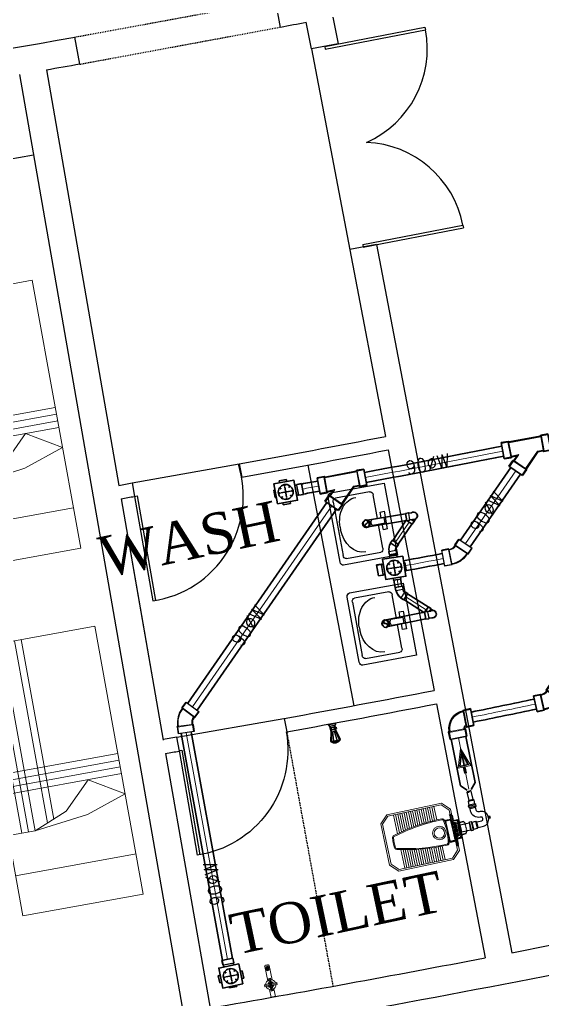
# Model space of a CAD drawing. Header units: metres. Extents: x 159409 to 239023, y 50504 to 95165.
# Drawn here: x 195706 to 196090, y 86874 to 87594 of the extents above; entities that cross this region are included whole.
import ezdxf

# ---------------------------------------------------------------- set-up
doc = ezdxf.new("R2010")
doc.units = ezdxf.units.M
doc.header["$MEASUREMENT"] = 0
for name, pattern in [('09.MASON DET$0$HIDDEN', [0.125, 0.0625, -0.0625]), ('CONTINU', [0]), ('DASHED', [0.1875, 0.125, -0.0625]), ('HIDDEN', [0.125, 0.0625, -0.0625])]:
    doc.linetypes.add(name, pattern=pattern)
for name, color, linetype in [('BRASS', 1, 'Continuous'), ('CON', 2, 'Continuous'), ('PIPE', 4, 'Continuous'), ('SANTEH', 7, 'Continuous'), ('TEXT', 3, 'Continuous')]:
    doc.layers.add(name, color=color, linetype=linetype)
for name, color, linetype, lineweight in [('cad-block.com', 7, 'Continuous', 5), ('FURN', 8, 'Continuous', 5), ('RJ- ANGLEValve', 1, 'Continuous', 25), ('RJ- D - TEXT', 7, 'Continuous', 20), ('RJ- DRA- FLOOR TRAP', 8, 'Continuous', 30), ('RJ- DRA-SOIL PIPE', 12, 'Continuous', 30), ('RJ- DRA-WASTE PIPE', 130, 'Continuous', 30)]:
    doc.layers.add(name, color=color, linetype=linetype, lineweight=lineweight)
doc.styles.add('DIM', font='times.ttf', dxfattribs={"height": 0.3})
doc.styles.add('RJ', font='romans.shx')

# ---------------------------------------------------------------- blocks, each defined once
blk = doc.blocks.new('d2')
at = {"color": 8, "ltscale": 8}
for p, q in [((-332.7724, -186.4582, 9945.7517), (-332.7528, -186.4543, 9945.7517)), ((-332.6281, -187.1942, 9945.7517), (-332.7724, -186.4582, 9945.7517)), ((-332.6085, -187.1903, 9945.7517), (-332.7528, -186.4543, 9945.7517)), ((-332.7528, -186.4543, 9945.7517), (-332.7528, -186.4543, 9945.7317)), ((-332.7528, -186.4543, 9945.7317), (-332.7528, -186.4543, 9945.7317)), ((-334.226, -186.7431, 9945.7517), (-334.2064, -186.7393, 9945.7517)), ((-334.0817, -187.4791, 9945.7517), (-334.226, -186.7431, 9945.7517)), ((-334.0621, -187.4753, 9945.7517), (-334.2064, -186.7393, 9945.7517)), ((-332.6281, -187.1942, 9945.7517), (-332.6085, -187.1903, 9945.7517)), ((-334.0631, -187.5774, 9945.7517), (-332.5887, -187.2883, 9945.7517)), ((-334.0817, -187.4791, 9945.7517), (-334.0621, -187.4753, 9945.7517))]:
    blk.add_line(p, q, dxfattribs=at)
for centre, start, end in [((-332.6281, -187.1942, 9945.7517), 101.09203, 178.04024), ((-334.0621, -187.4753, 9945.7517), 24.14382, 101.09203)]:
    blk.add_arc(centre, 0.75, start, end, dxfattribs=at)
blk = doc.blocks.new('A$C25933C84')
at = {"linetype": 'Continuous'}
for p, q in [((0, 0.9), (2, 0.9)), ((0, 0), (0, 0.9)), ((0.3, 0.9), (0.3, 0)), ((0.6, 0.7), (0.6, 0.9)), ((2, 0.9), (2, 0)), ((0.65, 0.3), (0.6, 0.7)), ((0.7, 0.45), (0.6, 0.7)), ((0.9, 0.25), (0.7, 0.45)), ((0.75, 0), (0.65, 0.3)), ((0.75, 0), (0.9, 0.25)), ((2, 0), (0, 0))]:
    blk.add_line(p, q, dxfattribs=at)
for p, q in [((0.9, 0), (0.9, 0.9)), ((0.95, 0), (0.95, 0.9)), ((1, 0), (1, 0.9)), ((1.05, 0), (1.05, 0.9)), ((0.6, 0.8), (2, 0.8)), ((0.6, 0.75), (2, 0.75)), ((0.6, 0.7), (2, 0.7)), ((0.64, 0.6), (2, 0.6)), ((0.66, 0.55), (2, 0.55))]:
    blk.add_line(p, q)
blk = doc.blocks.new('TRTH')
at = {"color": 42, "ltscale": 8}
for p, q in [((-589.8393, -68.7593), (-589.8393, -67.9795)), ((-589.8193, -68.7593), (-589.8193, -67.9793)), ((-589.8393, -68.7593), (-589.8193, -68.7593)), ((-589.8393, -68.8593), (-589.0393, -68.8593))]:
    blk.add_line(p, q, dxfattribs=at)
blk.add_arc((-589.8193, -68.7593), 0.78, 0, 91.46928, dxfattribs=at)
blk = doc.blocks.new('FEFRGR')
at = {"color": 1, "ltscale": 8}
for p, q in [((138643.83, 119827.95, 0.42), (138722.58, 119842.03, 0.42)), ((138645.55, 119818.1, 0.42), (138647.52, 119818.45, 0.42)), ((138645.55, 119818.1, 0.42), (138658.96, 119741.29, 0.42)), ((138647.52, 119818.45, 0.42), (138660.93, 119741.61, 0.42))]:
    blk.add_line(p, q, dxfattribs=at)
blk.add_arc((138647.52, 119818.45, 0.42), 78, 278.43548, 17.50679, dxfattribs=at)
blk = doc.blocks.new('Rac7')
at = {"color": 0}
for p, q in [((-39500.6, -24232.1), (-39500.6, -23829.6)), ((-39473.6, -23808.4), (-38988.3, -23808.4)), ((-38961.3, -23829.6), (-38961.3, -24232.1)), ((-39456.5, -23859.1), (-39456.5, -24114.9)), ((-39032.4, -23838), (-39429.6, -23838)), ((-39221.1, -23854.9), (-39240.8, -23854.9)), ((-39005.4, -24114.9), (-39005.4, -23859.1)), ((-39005.4, -23859.1), (-39005.4, -23859.1)), ((-39252.5, -24185.9), (-39252.5, -24093.6)), ((-39209.4, -24185.9), (-39209.4, -24093.6)), ((-39429.6, -24136.1), (-39252.5, -24136.1)), ((-39297, -24164), (-39252.5, -24164)), ((-39297, -24193.5), (-39297, -24164)), ((-39252.5, -24185.9), (-39209.4, -24185.9)), ((-39209.4, -24136.1), (-39032.4, -24136.1)), ((-39209.4, -24164), (-39164.9, -24164)), ((-39164.9, -24164), (-39164.9, -24193.5)), ((-38961.3, -24232.1), (-39500.6, -24232.1)), ((-39164.9, -24193.5), (-39297, -24193.5))]:
    blk.add_line(p, q, dxfattribs=at)
at = {"color": 0, "extrusion": (0, 0, -1)}
for centre, major_axis, start_param, end_param in [((-39473.6, -23829.6), (-27, 0), 0, 1.570796), ((-38988.3, -23829.6), (-27, 0), 1.570796, 3.141593), ((-39429.6, -23859.1), (-27, 0), 0, 1.570796), ((-39240.8, -24007.4), (-194.1, 0), 0, 1.570796), ((-39221.1, -24007.4), (-194.1, 0), 1.570796, 3.141593), ((-39032.4, -23859.1), (-27, 0), 1.570796, 3.141593), ((-39429.6, -24114.9), (-27, 0), -1.570796, 0), ((-39231, -24104), (-25.3, 0), 0.552816, 2.588777), ((-39032.4, -24114.9), (-27, 0), -3.141593, -1.570796)]:
    blk.add_ellipse(centre, major_axis=major_axis, ratio=0.785714, start_param=start_param, end_param=end_param, dxfattribs=at)
blk.add_ellipse((-39231, -24048), major_axis=(-27.9, 0), ratio=0.785714, dxfattribs=at)
blk = doc.blocks.new('A$C3F2B028C')
at = {"color": 34, "linetype": 'Continuous'}
for points in [[(0, -8), (0, 8)], [(8.1, 5.6), (3.9, 5.6), (3.9, -6.1), (16.2, -6.1), (16.2, 5.6), (11, 5.6)], [(8.1, 3.7), (3.9, 3.7)], [(8.1, 2.5), (8.1, 6.8), (11, 6.8), (11, 2.5)], [(34.5, 7.7), (16.2, 3.7), (11, 3.7)], [(34.5, 3.5), (16.2, 1.7)], [(34.5, -7.7), (16.2, -3.7), (3.9, -3.7)], [(34.5, -3.5), (16.2, -1.7)]]:
    blk.add_lwpolyline(points, dxfattribs=at)
for points in [[(3.9, 5.6, 0.303122), (0, 8)], [(34.5, -10.3, 0.446482), (34.5, 10.3)], [(34.5, -8, 0.372706), (34.5, 8)], [(34.5, -3.4, 0.176556), (34.5, 3.4)], [(0, -8, 0.170448), (3.9, -6.1)]]:
    blk.add_lwpolyline(points, format="xyb", dxfattribs=at)
blk.add_lwpolyline([(34.5, -10.3), (34.5, 10.3), (16.2, 5.7), (16.2, -6.1)], close=True, dxfattribs=at)
for radius in [3.07, 2.68]:
    blk.add_circle((9.5, -0.3), radius, dxfattribs=at)
blk = doc.blocks.new('11')
at = {"layer": 'cad-block.com', "color": 193, "linetype": 'CONTINU'}
for points in [[(2881.4, 12621.8, 0.299875), (2858.2, 12598.7)], [(2916.6, 12598.7, 0.299858), (2893.4, 12621.8)], [(2858.2, 12586.7, 0.299878), (2881.4, 12563.5)], [(2881.4, 12608.6, 0.21619), (2871.4, 12598.7)], [(2871.4, 12586.7, 0.216195), (2881.4, 12576.7)], [(2881.4, 12603.4, 0.138814), (2876.7, 12598.7)], [(2876.7, 12586.7, 0.138819), (2881.4, 12581.9)], [(2881.4, 12603, 0.131669), (2877, 12598.7)], [(2877, 12586.7, 0.131679), (2881.4, 12582.3)], [(2879.4, 12598.7, 0.414466), (2881.4, 12600.7)], [(2881.4, 12584.7, 0.414465), (2879.4, 12586.7)], [(2903.4, 12598.7, 0.216158), (2893.4, 12608.6)], [(2898.1, 12598.7, 0.13877), (2893.4, 12603.4)], [(2897.8, 12598.7, 0.131627), (2893.4, 12603)], [(2893.4, 12600.7, 0.41557), (2895.4, 12598.7)], [(2895.4, 12586.7, 0.414476), (2893.4, 12584.7)], [(2893.4, 12582.3, 0.131637), (2897.8, 12586.7)], [(2893.4, 12581.9, 0.138776), (2898.1, 12586.7)], [(2893.4, 12576.7, 0.216162), (2903.4, 12586.7)], [(2893.4, 12563.5, 0.299861), (2916.6, 12586.7)]]:
    blk.add_lwpolyline(points, format="xyb", dxfattribs=at)
for points in [[(2881.4, 12600.7), (2881.4, 12629.7)], [(2881.4, 12629.7), (2893.4, 12629.7)], [(2887.4, 12555.7), (2887.4, 12629.7)], [(2893.4, 12600.7), (2893.4, 12629.7)], [(2850.4, 12586.7), (2850.4, 12598.7)], [(2850.4, 12598.7), (2879.4, 12598.7)], [(2850.4, 12592.7), (2924.4, 12592.7)], [(2850.4, 12586.7), (2879.4, 12586.7)], [(2879.4, 12598.7), (2887.4, 12592.7)], [(2887.4, 12592.7), (2879.4, 12586.7)], [(2881.4, 12584.7), (2893.4, 12600.7)], [(2881.4, 12600.7), (2887.4, 12592.7)], [(2881.4, 12555.7), (2881.4, 12584.7)], [(2887.4, 12592.7), (2895.4, 12598.7)], [(2895.4, 12586.7), (2887.4, 12592.7)], [(2887.4, 12592.7), (2893.4, 12584.7)], [(2893.4, 12555.7), (2893.4, 12584.7)], [(2895.4, 12598.7), (2924.4, 12598.7)], [(2895.4, 12586.7), (2924.4, 12586.7)], [(2924.4, 12586.7), (2924.4, 12598.7)], [(2881.4, 12555.7), (2893.4, 12555.7)]]:
    blk.add_lwpolyline(points, dxfattribs=at)
blk = doc.blocks.new('A$C09B008CF')
at = {"ltscale": 10}
h = blk.add_hatch(dxfattribs=at)
h.set_pattern_fill('ANSI31', color=193)
h.set_pattern_definition([(45, (-199988.31619, -111860.95241), (-0.08838834765, 0.08838834765), [])])
edge = h.paths.add_edge_path()
edge.add_arc((9.3, 5.3), 1.57, 0, 360)
at = {"color": 193, "ltscale": 10}
for p, q in [((12.5, 47.9), (6, 47.9)), ((6, 1.5), (7.5, 0)), ((7.5, 0), (11, 0)), ((12.5, 1.5), (11, 0))]:
    blk.add_line(p, q, dxfattribs=at)
for radius in [2.74, 1.57]:
    blk.add_circle((9.3, 5.3), radius, dxfattribs=at)
at = {"layer": 'cad-block.com', "color": 193, "linetype": 'CONTINU'}
for points in [[(6, 36.1), (6, 47.9)], [(12.5, 36.1), (12.5, 47.9)], [(6, 1.5), (6, 22.8)], [(12.5, 1.5), (12.5, 22.8)]]:
    blk.add_lwpolyline(points, dxfattribs=at)
at = {"layer": 'cad-block.com', "color": 193, "linetype": 'CONTINU', "xscale": 0.25, "yscale": 0.25, "zscale": 0.25}
blk.add_blockref('11', (-712.6, -3118.7), dxfattribs=at)
blk = doc.blocks.new('Waste-7')
for p, q in [((-4.28, 5.26), (-5.93, 3.6)), ((-5.93, 3.6), (-2.77, 0.44)), ((-4.28, 5.26), (-3.9, 5.26)), ((-3.9, 5.26), (-2.61, 6.55)), ((-2.77, 2.34), (-2.5, 2.61)), ((-2.77, 2.34), (-2.77, 0)), ((-2.77, 0), (2.77, 0)), ((-2.5, 2.61), (-2.5, 4.44)), ((2.5, 2.61), (2.5, 4.44)), ((2.77, 2.34), (2.5, 2.61)), ((2.77, 2.34), (2.77, 0))]:
    blk.add_line(p, q)
at = {"color": 8, "lineweight": 0}
for p, q in [((-4.17, 4.99), (-5.75, 3.42)), ((-4.17, 4.99), (-2.5, 3.33)), ((-4.17, 4.99), (-3.79, 4.99)), ((-3.79, 4.99), (-2.74, 6.05)), ((-3.79, 4.99), (-2.5, 3.71)), ((-2.5, 2.23), (-2.23, 2.5)), ((-2.5, 2.23), (2.5, 2.23)), ((-2.5, 2.23), (-2.5, 0)), ((-2.23, 2.5), (-2.23, 4.5)), ((-2.23, 2.5), (2.23, 2.5)), ((2.23, 2.5), (2.23, 4.5)), ((2.5, 2.23), (2.23, 2.5)), ((2.5, 2.23), (2.5, 0))]:
    blk.add_line(p, q, dxfattribs=at)
blk.add_arc((0, 5.63), 2.77, 334.58538, 205.41462)
blk.add_arc((0, 5.63), 2.5, 333.2345, 206.7655, dxfattribs=at)
blk = doc.blocks.new('Waste 45 angle')
for p, q in [((-2.73, 0), (2.73, 0)), ((2.73, -2.37), (2.73, 0)), ((-2.73, -2.37), (-2.73, 0)), ((-2.73, -2.37), (-2.5, -2.59)), ((2.73, -2.37), (2.5, -2.59)), ((-3.66, -4.62), (-5.34, -6.3)), ((-1.48, -10.15), (-5.34, -6.3)), ((-3.66, -4.62), (-3.34, -4.62)), ((0.2, -8.48), (-1.48, -10.15)), ((0.2, -8.48), (0.2, -8.16))]:
    blk.add_line(p, q)
at = {"color": 8, "lineweight": 0}
for p, q in [((2.5, -2.27), (2.5, 0)), ((-2.5, -2.27), (-2.5, 0)), ((-2.5, -2.27), (2.5, -2.27)), ((-2.5, -2.27), (-2.27, -2.5)), ((-2.27, -2.5), (2.27, -2.5)), ((2.5, -2.27), (2.27, -2.5)), ((-3.57, -4.85), (-5.17, -6.46)), ((-0.03, -8.39), (-3.57, -4.85)), ((-3.57, -4.85), (-3.25, -4.85)), ((-0.03, -8.06), (-3.25, -4.85)), ((-0.03, -8.39), (-1.64, -9.99)), ((-0.03, -8.39), (-0.03, -8.06))]:
    blk.add_line(p, q, dxfattribs=at)
for radius, start, end in [(2.98, 315.8472, 359.158), (7.98, 315.3136, 359.6873)]:
    blk.add_arc((-5.48, -2.55), radius, start, end)
for radius, start, end in [(3.2, 314.0982, 0.9018), (7.75, 314.6269, 0.3739)]:
    blk.add_arc((-5.48, -2.55), radius, start, end, dxfattribs=at)
blk = doc.blocks.new('Floor trap-3')
at = {"layer": 'RJ- DRA- FLOOR TRAP', "color": 8, "lineweight": 0}
for p, q in [((-3.75, 9.09), (-3.75, 12.5)), ((-3.75, 9.09), (3.75, 9.09)), ((-3.75, 9.09), (-3.41, 8.75)), ((-3.41, 8.75), (3.41, 8.75)), ((-3.41, 8.75), (-3.41, 7.5)), ((3.75, 9.09), (3.41, 8.75)), ((3.41, 8.75), (3.41, 7.5)), ((3.75, 9.09), (3.75, 12.5)), ((-7.5, 1.83), (-9, 1.83)), ((7.5, 1.83), (9, 1.83)), ((-7.5, -3.17), (-9, -3.17)), ((7.5, -3.17), (9, -3.17)), ((-2.5, -7.5), (-2.5, -8.32)), ((2.5, -7.5), (2.5, -8.32))]:
    blk.add_line(p, q, dxfattribs=at)
at = {"layer": 'RJ- DRA- FLOOR TRAP', "color": 11, "lineweight": 30}
for p, q in [((-3.64, 0), (3.64, 0)), ((0, 3.64), (0, -3.64))]:
    blk.add_line(p, q, dxfattribs=at)
at = {"layer": 'RJ- DRA- FLOOR TRAP', "color": 126, "lineweight": 30}
blk.add_lwpolyline([(7.5, -7.5), (7.5, 7.5), (-7.5, 7.5), (-7.5, -7.5)], close=True, dxfattribs=at)
blk.add_circle((0, 0), 5.5, dxfattribs=at)
at = {"layer": 'RJ- DRA- FLOOR TRAP', "lineweight": 30, "extrusion": (0, 0, -1)}
for centre, major_axis, start_param, end_param in [((-4.55, 0), (-0.165, 0.165), 3.141593, 9.424778), ((-3.22, 3.22), (0.165, 0.165), 4.712389, 10.995574), ((0, 4.55), (-0.165, 0.165), 3.141593, 9.424778), ((3.22, 3.22), (-0.165, 0.165), 3.141593, 9.424778), ((4.55, 0), (0.165, 0.165), 4.712389, 10.995574)]:
    blk.add_ellipse(centre, major_axis=major_axis, ratio=1, start_param=start_param, end_param=end_param, dxfattribs=at)
at = {"layer": 'RJ- DRA- FLOOR TRAP', "lineweight": 30}
for centre, major_axis, start_param, end_param in [((-3.22, -3.22), (0.165, -0.165), 4.712389, 10.995574), ((0, -4.55), (-0.165, -0.165), 3.141593, 9.424778), ((3.22, -3.22), (-0.165, -0.165), 3.141593, 9.424778)]:
    blk.add_ellipse(centre, major_axis=major_axis, ratio=1, start_param=start_param, end_param=end_param, dxfattribs=at)
at = {"layer": 'RJ- DRA-WASTE PIPE', "lineweight": 30}
for p, q in [((-4.09, 9.09), (-4.09, 12.5)), ((-4.09, 12.5), (4.09, 12.5)), ((-4.09, 9.09), (-3.75, 8.75)), ((-3.75, 8.75), (-3.75, 7.5)), ((4.09, 9.09), (3.75, 8.75)), ((3.75, 8.75), (3.75, 7.5)), ((4.09, 9.09), (4.09, 12.5)), ((-7.5, 2.05), (-9, 2.05)), ((-9, -3.4), (-9, 2.05)), ((7.5, 2.05), (9, 2.05)), ((9, -3.4), (9, 2.05)), ((-7.5, -3.4), (-9, -3.4)), ((7.5, -3.4), (9, -3.4)), ((-2.73, -7.5), (-2.73, -8.32)), ((-2.73, -8.32), (2.73, -8.32)), ((2.73, -7.5), (2.73, -8.32))]:
    blk.add_line(p, q, dxfattribs=at)
blk = doc.blocks.new('A$C30EA4FFE')
at = {"color": 8, "lineweight": 0}
for p, q in [((29.52, 29.12), (29.05, 28.43)), ((29.52, 29.12), (34.36, 30.02)), ((29.52, 29.12), (31.54, 18.28)), ((4.95, 24.54), (0.11, 23.64)), ((4.95, 24.54), (6.96, 13.71)), ((4.95, 24.54), (5.63, 24.07)), ((5.63, 24.07), (29.05, 28.43)), ((5.63, 24.07), (7.43, 14.4)), ((29.05, 28.43), (30.85, 18.75)), ((7.43, 14.4), (12.98, 15.43)), ((12.98, 15.43), (9.79, 10.78)), ((17.9, 5.21), (26.66, 17.97)), ((26.66, 17.97), (30.85, 18.75)), ((31.54, 18.28), (30.85, 18.75)), ((31.54, 18.28), (36.37, 19.18)), ((6.96, 13.71), (2.12, 12.81)), ((8.97, 10.63), (6.18, 6.57)), ((6.96, 13.71), (7.43, 14.4)), ((8.97, 10.63), (9.79, 10.78)), ((18.05, 4.39), (8.97, 10.63)), ((17.9, 5.21), (9.79, 10.78)), ((18.05, 4.39), (15.27, 0.33)), ((18.05, 4.39), (17.9, 5.21))]:
    blk.add_line(p, q, dxfattribs=at)
at = {"layer": 'RJ- DRA-SOIL PIPE', "color": 6}
for p, q in [((5.77, 24.7), (28.7, 28.96)), ((29.17, 29.65), (28.7, 28.96)), ((29.17, 29.65), (34.25, 30.6)), ((34.25, 30.6), (36.48, 18.6)), ((5.08, 25.17), (0, 24.22)), ((0, 24.22), (2.23, 12.23)), ((5.08, 25.17), (5.77, 24.7)), ((7.78, 13.86), (11.68, 14.59)), ((11.68, 14.59), (9.44, 11.32)), ((18.53, 5.08), (27.01, 17.44)), ((27.01, 17.44), (30.71, 18.13)), ((31.4, 17.66), (30.71, 18.13)), ((31.4, 17.66), (36.48, 18.6)), ((7.31, 13.17), (2.23, 12.23)), ((8.62, 11.16), (5.69, 6.9)), ((7.31, 13.17), (7.78, 13.86)), ((8.62, 11.16), (9.44, 11.32)), ((15.76, 0), (5.69, 6.9)), ((18.68, 4.26), (15.76, 0)), ((18.68, 4.26), (18.53, 5.08))]:
    blk.add_line(p, q, dxfattribs=at)
blk = doc.blocks.new('A$C00EA195A')
at = {"color": 6}
for p, q in [((9.6, 15.73), (12.51, 20.05)), ((9.6, 15.73), (9.73, 15.04)), ((12.51, 20.05), (22.45, 13.33)), ((5.11, 12.77), (0, 11.78)), ((2.28, 0), (0, 11.78)), ((5.11, 12.77), (5.7, 12.37)), ((19.54, 9.01), (18.84, 8.88)), ((19.54, 9.01), (22.45, 13.33)), ((7.39, 0.99), (2.28, 0)), ((7.39, 0.99), (7.79, 1.57))]:
    blk.add_line(p, q, dxfattribs=at)
at = {"color": 8, "lineweight": 0}
for p, q in [((10.13, 15.62), (12.93, 19.77)), ((10.13, 15.62), (19.24, 9.46)), ((10.13, 15.62), (10.26, 14.93)), ((10.26, 14.93), (18.54, 9.33)), ((5, 12.24), (0.09, 11.29)), ((7.09, 1.44), (5, 12.24)), ((5, 12.24), (5.59, 11.84)), ((7.49, 2.03), (5.59, 11.84)), ((19.24, 9.46), (18.55, 9.33)), ((19.24, 9.46), (22.04, 13.61)), ((7.09, 1.44), (2.18, 0.49)), ((7.09, 1.44), (7.49, 2.03))]:
    blk.add_line(p, q, dxfattribs=at)
for radius, start, end in [(7.05, 280.04548, 326.84916), (17.05, 280.57427, 326.32121)]:
    blk.add_arc((4.36, 18.78), radius, start, end, dxfattribs=at)
at = {"color": 6}
for radius, start, end in [(6.55, 281.79452, 325.10531), (17.55, 281.26088, 325.63459)]:
    blk.add_arc((4.36, 18.78), radius, start, end, dxfattribs=at)
blk = doc.blocks.new('A$C48064110')
at = {"lineweight": 5}
for p, q in [((0, 0.467), (0.057, 0.524)), ((0.012, 0.462), (0.062, 0.512)), ((0.057, 0.524), (0.367, 0.524)), ((0.062, 0.512), (0.362, 0.512)), ((0.362, 0.512), (0.412, 0.462)), ((0.367, 0.524), (0.424, 0.467)), ((0, 0.057), (0, 0.467)), ((0.012, 0.062), (0.012, 0.462)), ((0.412, 0.462), (0.412, 0.062)), ((0.424, 0.467), (0.424, 0.057)), ((0.114, 0.4081), (0.012, 0.4081)), ((0.1143, 0.3921), (0.012, 0.3921)), ((0.1148, 0.3761), (0.012, 0.3761)), ((0.1155, 0.3601), (0.012, 0.3601)), ((0.3085, 0.3601), (0.412, 0.3601)), ((0.3092, 0.3761), (0.412, 0.3761)), ((0.3097, 0.3921), (0.412, 0.3921)), ((0.31, 0.4081), (0.412, 0.4081)), ((0.1163, 0.3441), (0.012, 0.3441)), ((0.1174, 0.3281), (0.012, 0.3281)), ((0.1186, 0.3121), (0.012, 0.3121)), ((0.1201, 0.2961), (0.012, 0.2961)), ((0.3039, 0.2961), (0.412, 0.2961)), ((0.3054, 0.3121), (0.412, 0.3121)), ((0.3066, 0.3281), (0.412, 0.3281)), ((0.3077, 0.3441), (0.412, 0.3441)), ((0.1217, 0.2801), (0.012, 0.2801)), ((0.1236, 0.2641), (0.012, 0.2641)), ((0.1256, 0.2481), (0.012, 0.2481)), ((0.1278, 0.2321), (0.012, 0.2321)), ((0.1302, 0.2161), (0.012, 0.2161)), ((0.2938, 0.2161), (0.412, 0.2161)), ((0.2962, 0.2321), (0.412, 0.2321)), ((0.2984, 0.2481), (0.412, 0.2481)), ((0.3004, 0.2641), (0.412, 0.2641)), ((0.3023, 0.2801), (0.412, 0.2801)), ((0.1329, 0.2001), (0.012, 0.2001)), ((0.1357, 0.1841), (0.012, 0.1841)), ((0.1387, 0.1681), (0.012, 0.1681)), ((0.1419, 0.1521), (0.012, 0.1521)), ((0.2821, 0.1521), (0.412, 0.1521)), ((0.2853, 0.1681), (0.412, 0.1681)), ((0.2883, 0.1841), (0.412, 0.1841)), ((0.2911, 0.2001), (0.412, 0.2001)), ((0.1454, 0.1361), (0.012, 0.1361)), ((0.149, 0.1201), (0.012, 0.1201)), ((0.1529, 0.1041), (0.012, 0.1041)), ((0.2711, 0.1041), (0.412, 0.1041)), ((0.275, 0.1201), (0.412, 0.1201)), ((0.2786, 0.1361), (0.412, 0.1361)), ((0.057, 0), (0, 0.057)), ((0.062, 0.012), (0.012, 0.062)), ((0.367, 0), (0.057, 0)), ((0.362, 0.012), (0.062, 0.012)), ((0.412, 0.062), (0.362, 0.012)), ((0.424, 0.057), (0.367, 0))]:
    blk.add_line(p, q, dxfattribs=at)
for radius in [0.05, 0.038]:
    blk.add_circle((0.212, 0.407), radius, dxfattribs=at)
for centre, radius, start, end in [((1.4487, 0.4241), 1.3348, 179.09576, 195.15427), ((0.129, 0.447), 0.015, 90, 187.12502), ((1.4487, 0.4241), 1.3278, 179.07126, 195.17877), ((0.129, 0.447), 0.008, 85.29384, 190.10273), ((0.212, 0.0904), 0.3808, 77.40909, 102.59091), ((0.212, 0.0904), 0.3738, 77.27249, 102.72751), ((-1.0247, 0.4241), 1.3278, 344.82123, 0.92874), ((-1.0247, 0.4241), 1.3348, 344.84573, 0.90424), ((0.295, 0.447), 0.008, 349.89727, 94.70616), ((0.295, 0.447), 0.015, 352.87498, 90), ((0.1752, 0.077), 0.015, 187.12502, 270), ((0.1752, 0.077), 0.008, 184.14731, 273.21794), ((0.2488, 0.077), 0.008, 266.78206, 355.85269), ((0.2488, 0.077), 0.015, 270, 352.87498), ((0.212, 0.3047), 0.2454, 261.38596, 278.61404), ((0.212, 0.3047), 0.2384, 261.24025, 278.75975)]:
    blk.add_arc(centre, radius, start, end, dxfattribs=at)
blk = doc.blocks.new('A$C7C665330')
at = {"color": 1, "ltscale": 10}
blk.add_line((25.06, 28.38), (26.18, 15.19), dxfattribs=at)
at = {"layer": 'BRASS'}
blk.add_lwpolyline([(1.02, 16.2), (0.13, 16.12), (0, 17.61), (0.89, 17.68)], dxfattribs=at)
for points in [[(0.34, 17.16), (0.32, 17.35), (0.65, 17.38), (0.67, 17.19)], [(0.38, 16.61), (0.4, 16.42), (0.73, 16.45), (0.72, 16.64)]]:
    blk.add_lwpolyline(points, close=True, dxfattribs=at)
at = {"layer": 'CON'}
for p, q in [((15.13, 24.39), (14.53, 23.24)), ((15.72, 17.46), (14.93, 18.5))]:
    blk.add_line(p, q, dxfattribs=at)
at = {"layer": 'CON', "linetype": 'HIDDEN'}
blk.add_line((14.53, 23.24), (14.93, 18.5), dxfattribs=at)
at = {"layer": 'CON', "color": 1}
for points in [[(25.06, 28.38), (21.76, 28.1), (21.57, 30.32), (21.85, 30.97), (20.95, 30.9), (20.52, 29.9), (20.77, 26.89), (18.1, 26.67), (17.43, 24.82), (15.11, 24.63)], [(25.08, 28.15), (21.54, 27.85), (21.33, 30.36), (21.48, 30.7), (21.11, 30.67), (20.76, 29.86), (21.03, 26.68), (18.27, 26.44), (17.6, 24.6), (15.13, 24.39)], [(26.16, 15.43), (22.61, 15.13), (22.82, 12.62), (23.03, 12.3), (22.67, 12.27), (22.18, 13.02), (21.91, 16.2), (19.16, 15.96), (18.18, 17.67), (15.72, 17.46)], [(26.18, 15.19), (22.87, 14.91), (23.06, 12.7), (23.45, 12.1), (22.55, 12.02), (21.95, 12.94), (21.7, 15.94), (19.02, 15.72), (18.05, 17.42), (15.74, 17.22)]]:
    blk.add_lwpolyline(points, dxfattribs=at)
at = {"layer": 'PIPE'}
for p, q in [((17.52, 23.25), (12.3, 22.81)), ((17.88, 18.99), (12.66, 18.55))]:
    blk.add_line(p, q, dxfattribs=at)
at = {"layer": 'PIPE', "color": 1}
for p, q in [((17.52, 23.25), (17.88, 18.99)), ((19.6, 25.23), (20.26, 17.38))]:
    blk.add_line(p, q, dxfattribs=at)
at = {"layer": 'PIPE', "color": 15}
for p, q in [((19.61, 25.07), (21.93, 25.69)), ((19.65, 24.68), (21.95, 25.37)), ((19.67, 24.42), (22.01, 24.66)), ((19.72, 23.84), (22.05, 24.22)), ((22.11, 23.55), (19.75, 23.44)), ((19.8, 22.83), (22.13, 23.22)), ((19.83, 22.55), (22.18, 22.69)), ((19.88, 21.9), (22.2, 22.39)), ((22.27, 21.66), (19.91, 21.6)), ((22.29, 21.35), (19.96, 21.01)), ((19.98, 20.72), (22.35, 20.62)), ((20.04, 20.07), (22.38, 20.32)), ((20.06, 19.78), (22.42, 19.79)), ((22.45, 19.46), (20.11, 19.18)), ((20.15, 18.78), (22.51, 18.79)), ((20.19, 18.2), (22.55, 18.35)), ((20.22, 17.93), (22.61, 17.64)), ((20.25, 17.54), (22.63, 17.32))]:
    blk.add_line(p, q, dxfattribs=at)
at = {"layer": 'PIPE', "color": 3}
for p, q in [((7.73, 21.95), (8.01, 18.63)), ((8.16, 22.46), (8.52, 18.2)), ((7.93, 5.84), (11.24, 6.12)), ((8.44, 5.4), (10.81, 5.6))]:
    blk.add_line(p, q, dxfattribs=at)
at = {"layer": 'PIPE', "color": 4}
for points in [[(12.3, 22.81), (11.78, 23.28), (10.81, 23.2), (10.38, 22.65), (8.16, 22.46), (7.73, 21.95)], [(12.66, 18.55), (12.23, 17.99), (11.25, 17.91), (10.74, 18.38), (8.52, 18.2), (8.01, 18.63)]]:
    blk.add_lwpolyline(points, dxfattribs=at)
at = {"layer": 'PIPE', "color": 3}
for points in [[(11.25, 17.91), (10.81, 23.2)], [(11.78, 23.28), (12.23, 17.99)], [(10.38, 22.65), (10.74, 18.38)], [(12.66, 18.55), (12.3, 22.81)], [(7.11, 9.46), (11.45, 9.82)], [(11.53, 8.85), (7.19, 8.48)], [(10.89, 10.25), (7.58, 9.97)], [(7.74, 8.05), (11.06, 8.33)]]:
    blk.add_lwpolyline(points, dxfattribs=at)
at = {"layer": 'PIPE', "color": 1}
blk.add_lwpolyline([(17.88, 18.99), (18.34, 19.52), (18.18, 21.4), (18.06, 22.8), (17.52, 23.25)], dxfattribs=at)
at = {"layer": 'PIPE', "color": 10}
blk.add_lwpolyline([(25.08, 28.15), (25.12, 27.75), (21.58, 27.45), (21.66, 26.45), (18.57, 26.18), (18.14, 24.88), (18.45, 21.18), (18.76, 17.49), (19.4, 16.27), (22.5, 16.53), (22.58, 15.53), (26.12, 15.83), (26.16, 15.43)], dxfattribs=at)
at = {"layer": 'PIPE', "color": 1}
blk.add_lwpolyline([(22.56, 21.53), (23.05, 15.81), (22.76, 15.79), (22.69, 16.64), (19.74, 17.54, -0.263242), (19.48, 17.93), (19.2, 21.25), (18.92, 24.56, -0.263242), (19.11, 24.99), (21.87, 26.37), (21.8, 27.23), (22.08, 27.25)], format="xyb", close=True, dxfattribs=at)
at = {"layer": 'PIPE'}
for points in [[(7.73, 21.95), (4.56, 21.68, 0.414214), (0.87, 17.31), (0.93, 16.55, 0.414214), (5.3, 12.87), (5.9, 12.92, -0.414214), (7.44, 11.62), (7.58, 9.97)], [(8.01, 18.63), (5.07, 18.38, 0.414214), (4.21, 17.36), (4.23, 17.07, 0.414214), (5.26, 16.2), (5.62, 16.23, -0.414214), (10.76, 11.9), (10.89, 10.25)]]:
    blk.add_lwpolyline(points, format="xyb", dxfattribs=at)
for points in [[(7.58, 9.97), (7.11, 9.46), (7.19, 8.48), (7.74, 8.05), (7.93, 5.84), (8.44, 5.4), (8.87, 0.36)], [(10.89, 10.25), (11.45, 9.82), (11.53, 8.85), (11.06, 8.33), (11.24, 6.12), (10.81, 5.6), (11.24, 0.56)]]:
    blk.add_lwpolyline(points, dxfattribs=at)
at = {"layer": 'PIPE', "color": 3}
blk.add_lwpolyline([(8.87, 0.36, 0.68612), (10.05, 0.46, -0.68612), (11.24, 0.56, -0.68612), (10.05, 0.46)], format="xyb", dxfattribs=at)
blk = doc.blocks.new('FLOW')
at = {"ltscale": 75}
blk.add_hatch(color=256, dxfattribs=at).paths.add_polyline_path([(0, 6.15), (0, -0.3), (2.04, -0.3)])
at = {"lineweight": 20, "ltscale": 75}
blk.add_hatch(color=256, dxfattribs=at).paths.add_polyline_path([(-0.61, -1), (0.42, -3.98), (-0.61, -3.98)])
blk.add_lwpolyline([(0, 7.92), (3.11, -1), (0.42, -1), (0.42, -3.98), (-0.42, -3.98), (-0.42, -1), (-3.11, -1), (0, 7.92)], close=True, dxfattribs=at)
at = {"ltscale": 75}
for points in [[(0, 6.15), (-2.04, -0.3), (0, -0.3)], [(0, 6.15), (2.04, -0.3), (0, -0.3)], [(0, 6.15), (0, -0.3)]]:
    blk.add_lwpolyline(points, dxfattribs=at)
at = {"lineweight": 20, "ltscale": 75}
blk.add_lwpolyline([(-0.61, -1), (0.42, -3.98), (-0.61, -3.98), (-0.61, -1)], dxfattribs=at)
blk = doc.blocks.new('A$C3ABA770A')
at = {"color": 8, "lineweight": 0}
for p, q in [((0.88, 13.46), (0.62, 18.58)), ((12.36, 14.05), (12.09, 19.17)), ((12.36, 14.05), (0.88, 13.46)), ((0.88, 13.46), (1.53, 12.88)), ((11.77, 13.4), (1.53, 12.88)), ((12.36, 14.05), (11.77, 13.4)), ((14.51, 12.11), (13.93, 11.46)), ((14.46, 1.21), (13.93, 11.46)), ((14.51, 12.11), (19.64, 12.37)), ((15.1, 0.63), (14.51, 12.11)), ((15.1, 0.63), (14.46, 1.21)), ((15.1, 0.63), (20.23, 0.89))]:
    blk.add_line(p, q, dxfattribs=at)
at = {"color": 8, "lineweight": 0, "extrusion": (0, 0, -1)}
for major_axis in [(8.71, 8.71), (1.45, 1.45)]:
    blk.add_ellipse((13.82, 13.51), major_axis=major_axis, ratio=1, start_param=2.304708, end_param=3.875504, dxfattribs=at)
at = {"layer": 'RJ- DRA-SOIL PIPE'}
for p, q in [((12.71, 19.21), (0, 18.55)), ((0.28, 13.17), (0, 18.55)), ((12.98, 13.83), (12.71, 19.21)), ((0.28, 13.17), (0.93, 12.59)), ((12.98, 13.83), (12.42, 13.2)), ((14.23, 12.71), (13.66, 12.08)), ((14.23, 12.71), (19.6, 12.98)), ((20.26, 0.28), (19.6, 12.98)), ((14.88, 0), (14.23, 0.59)), ((14.88, 0), (20.26, 0.28))]:
    blk.add_line(p, q, dxfattribs=at)
at = {"layer": 'RJ- DRA-SOIL PIPE', "extrusion": (0, 0, -1)}
for major_axis, start_param, end_param in [((9.14, 9.14), 2.324632, 3.85558), ((-1.02, 1.02), 4.040232, 5.281574)]:
    blk.add_ellipse((13.82, 13.51), major_axis=major_axis, ratio=1, start_param=start_param, end_param=end_param, dxfattribs=at)

msp = doc.modelspace()

# ---------------------------------------------------------------- linework, layer by layer
at = {"color": 0, "linetype": '09.MASON DET$0$HIDDEN', "ltscale": 10}
for p, q in [((195746.484, 87581.378, 0.421), (195894.029, 87608.402, 0.421)), ((195750.129, 87561.475, 0.421), (195897.632, 87588.729, 0.421))]:
    msp.add_line(p, q, dxfattribs=at)
at = {"color": 0, "ltscale": 10}
for p, q in [((195897.675, 87588.5, 0.421), (195894.029, 87608.402, 0.421)), ((195936.264, 87596.119, 0.842), (195940.036, 87576.401, 0.843)), ((195920.404, 87572.705, 0.838), (195916.623, 87592.346, 0.421)), ((195750.129, 87561.475, 0.421), (195746.484, 87581.378, 0.421)), ((195940.036, 87576.401, 0.843), (195920.404, 87572.705, 0.838)), ((195725.46, 87557.378, 0.842), (195778.778, 87251.998, 0.853)), ((195725.46, 87557.378, 0.842), (195778.778, 87251.998, 0.853)), ((195705.755, 87553.955, 0.842), (195826.151, 86864.385, 0.866)), ((195968.238, 87428.949, 0.848), (195948.643, 87425.198, 0.838)), ((195968.238, 87428.949, 0.848), (196067.766, 86908.581, 0.866)), ((195948.654, 87425.138, 0.838), (195974.895, 87287.872, 0.845)), ((195976.773, 87278.05, 0.846), (196010.572, 87101.251, 0.856)), ((195867.355, 87267.795, 0.421), (195869.146, 87257.957, 0.421)), ((195788.605, 87253.718, 0.421), (195790.325, 87243.867, 0.415)), ((195780.498, 87242.147, 0.853), (195811.457, 87064.829, 0.859)), ((195785.658, 87212.594, 0.854), (195811.457, 87064.829, 0.859)), ((196012.449, 87091.429, 0.856), (196048.126, 86904.809, 0.866)), ((195900.419, 87080.692, 0.854), (195902.21, 87070.854, 0.854)), ((195821.333, 87066.88, 0.854), (195811.402, 87065.146, 0.421)), ((195821.253, 87066.866, 0.421), (195823.028, 87056.698, 0.421)), ((195813.177, 87054.978, 0.86), (195845.856, 86867.81, 0.866)), ((195814.897, 87045.127, 0.86), (195816.617, 87035.276, 0.86))]:
    msp.add_line(p, q, dxfattribs=at)
at = {"color": 0}
msp.add_line((195917.814, 87266.921, 0.846), (195951.639, 87089.985, 0.856), dxfattribs=at)
at = {"color": 7, "linetype": 'DASHED', "ltscale": 10}
msp.add_line((195902.21, 87070.854, 0.421), (195936.236, 86883.925, 0.421), dxfattribs=at)
at = {"color": 0, "ltscale": 10}
for radius, start, end in [(12048.5, 280.7359961, 280.8279291), (12028.5, 277.9972339, 280.0220842), (12048.5, 279.9037719, 280.0226772), (12108.5, 278.1053682, 279.8086633), (12358.5, 280.3209054, 280.8280963), (12368.5, 280.3209054, 280.8280919), (12358.5, 279.9037719, 279.9500211), (12368.5, 279.9037719, 279.9499845), (12548.5, 280.3163742, 280.8280135), (12558.5, 280.3163765, 280.8280092), (12558.5, 279.9037719, 279.9497661), (12748.5, 280.9178154, 282.3417726), (12770, 279.3981874, 282.3454102), (12748.5, 279.9037719, 280.8279291)]:
    msp.add_arc((193653.191, 99426.332, 0.421), radius, start, end, dxfattribs=at)
at = {"layer": 'RJ- DRA-SOIL PIPE'}
for p, q in [((196037.864, 87028.521, 0.641), (196040.773, 87033.658, 0.641)), ((196034.958, 87027.9, 0.641), (196030.006, 87031.297, 0.641))]:
    msp.add_line(p, q, dxfattribs=at)
at = {"layer": 'RJ- DRA-SOIL PIPE', "elevation": 0.641}
for points in [[(196030.006, 87031.297), (196023.085, 87065.378)], [(196040.773, 87033.658), (196033.892, 87067.544)]]:
    msp.add_lwpolyline(points, dxfattribs=at)
at = {"layer": 'RJ- DRA-SOIL PIPE'}
for centre, start, end in [((193572.338, 99205.62, 0.641), 281.4989849, 281.7175103), ((193573.659, 99198.238, 0.641), 281.4992229, 281.7192266)]:
    msp.add_arc(centre, 12368.5, start, end, dxfattribs=at)
at = {"layer": 'RJ- DRA-WASTE PIPE'}
for p, q in [((195989.599, 87231.117, 0), (195961.714, 87226.429, 0)), ((195990.428, 87226.186, 0), (195962.222, 87221.444, 0)), ((196003.532, 87158.719, 0.004), (195975.486, 87153.104, 0.004)), ((196004.513, 87153.816, 0.004), (195976.787, 87148.266, 0.004))]:
    msp.add_line(p, q, dxfattribs=at)
at = {"layer": 'RJ- DRA-WASTE PIPE', "linetype": 'Continuous'}
for p, q in [((195980.165, 87211.525, 0), (195990.192, 87226.353, 0)), ((195984.307, 87208.724, 0), (195994.334, 87223.552, 0)), ((195978.166, 87199.899, 0), (195977.952, 87200.958, 0)), ((195983.017, 87200.916, 0), (195982.827, 87201.9, 0)), ((195986.843, 87178.17, 0), (195985.843, 87183.272, 0)), ((195982.007, 87176.849, 0), (195980.945, 87182.269, 0)), ((195991.093, 87172.274, 0.004), (196006.167, 87162.621, 0.004)), ((195988.397, 87168.064, 0.004), (196003.471, 87158.41, 0.004))]:
    msp.add_line(p, q, dxfattribs=at)
at = {"layer": 'RJ- DRA-WASTE PIPE', "color": 8, "lineweight": 9}
for p, q in [((195982.236, 87210.125, 0), (195992.263, 87224.953, 0)), ((195983.397, 87182.757, 0), (195984.425, 87177.509, 0)), ((195989.745, 87170.169, 0.004), (196004.819, 87160.516, 0.004)), ((195828.327, 87070.205, 0), (195858.648, 86903.633, 0))]:
    msp.add_line(p, q, dxfattribs=at)
at = {"layer": 'RJ- DRA-WASTE PIPE', "color": 6, "linetype": 'Continuous'}
for p, q in [((195824.616, 87069.653, 0), (195854.959, 86902.957, 0)), ((195832.038, 87070.756, 0), (195862.336, 86904.308, 0))]:
    msp.add_line(p, q, dxfattribs=at)
at = {"layer": 'RJ- DRA-WASTE PIPE', "color": 6, "linetype": 'Continuous', "elevation": 0.421}
for points in [[(196030.025, 87211.663), (196067.058, 87265.109)], [(196037.094, 87206.885), (196074.092, 87260.281)], [(195829.477, 87091.845), (195931.688, 87239.358)], [(195836.334, 87086.761), (195938.723, 87234.53)]]:
    msp.add_lwpolyline(points, dxfattribs=at)
at = {"layer": 'RJ- DRA-WASTE PIPE', "color": 8, "lineweight": 9}
for points, elevation in [([(196033.721, 87209.2), (196070.719, 87262.596)], 0.421), ([(195833.045, 87089.199), (195935.349, 87236.845)], 0.421), ([(196036.16, 87028.679), (196028.489, 87066.461)], 0.641)]:
    msp.add_lwpolyline(points, dxfattribs=dict(at, elevation=elevation))
at = {"layer": 'RJ- DRA-WASTE PIPE'}
for centre in [(195960.797, 87223.817, 0), (195975, 87150.38, 0.004)]:
    msp.add_circle(centre, 2.768, dxfattribs=at)
at = {"layer": 'RJ- DRA-WASTE PIPE', "color": 8, "lineweight": 0}
for centre in [(195960.797, 87223.817, 0), (195975, 87150.38, 0.004)]:
    msp.add_circle(centre, 2.5, dxfattribs=at)
at = {"layer": 'RJ- DRA-WASTE PIPE', "color": 6, "linetype": 'Continuous'}
for centre, start, end in [((193697.188, 99421.34, 0.421), 280.5385114, 281.0154671), ((193698.509, 99413.958, 0.421), 280.5387493, 281.015705), ((193697.188, 99421.34, 0.421), 280.3209054, 280.3771361), ((193698.509, 99413.958, 0.421), 280.3209054, 280.377374), ((193715.536, 99354.463, 0.421), 280.5877157, 280.7222399), ((193716.858, 99347.081, 0.421), 280.5870068, 280.722725)]:
    msp.add_arc(centre, 12368.5, start, end, dxfattribs=at)
at = {"layer": 'RJ- DRA-WASTE PIPE', "color": 8, "lineweight": 9}
for centre, start, end in [((193697.848, 99417.649, 0.421), 280.5386303, 281.015586), ((193697.848, 99417.649, 0.421), 280.3209054, 280.377255), ((193716.197, 99350.772, 0.421), 280.5873613, 280.7224824), ((193572.999, 99201.929, 0.641), 281.4991039, 281.7183684)]:
    msp.add_arc(centre, 12368.5, start, end, dxfattribs=at)
at = {"layer": 'RJ- DRA-WASTE PIPE'}
for centre, start, end in [((195960.59, 87225.05, 0), 279.544572, 99.544572), ((195961.005, 87222.584, 0), 99.544572, 279.544572), ((195974.755, 87151.605, 0.004), 101.319927, 281.319927), ((195975.246, 87149.154, 0.004), 281.319927, 101.319927)]:
    msp.add_arc(centre, 1.25, start, end, dxfattribs=at)

# ---------------------------------------------------------------- block references
at = {"color": 8, "xscale": 99.99999999999999, "yscale": 99.99999999999999, "zscale": 99.99999999999999, "rotation": 269.7456121792221}
msp.add_blockref('d2', (214529.637, 54083.445, -994574.333), dxfattribs=at)
at = {"color": 6, "ltscale": 10}
for name, p in [('A$C30EA4FFE', (196059.993, 87259.144, 0.421)), ('A$C30EA4FFE', (195924.624, 87233.393, 0.421)), ('A$C00EA195A', (196016.213, 87192.497, 0.421))]:
    msp.add_blockref(name, p, dxfattribs=at)
at = {"color": 4}
msp.add_blockref('FEFRGR', (57144.778, -32574.235), dxfattribs=at)
at = {"color": 6, "ltscale": 10}
for name, p, rotation in [('A$C00EA195A', (195829.906, 87094.312, 0.421), 222.5004154673287), ('A$C3ABA770A', (196019.088, 87085.226, 0.641), 278.3878721676641)]:
    msp.add_blockref(name, p, dxfattribs=dict(at, rotation=rotation))
at = {"color": 4, "xscale": -100, "yscale": 100, "zscale": 100, "rotation": 189.9047598217016}
msp.add_blockref('TRTH', (255110.565, 90429.47, 0.854), dxfattribs=at)
at = {"color": 1, "ltscale": 10, "xscale": 1.25, "yscale": 1.25, "zscale": 1.25, "rotation": 187.8306413842087}
msp.add_blockref('A$C7C665330', (196048.807, 87029.159, 0.641), dxfattribs=at)
at = {"color": 7, "xscale": 99.99999999999996, "yscale": 99.99999999999996, "zscale": 99.99999999999996, "rotation": 282.0217343168459}
msp.add_blockref('A$C48064110', (195970.294, 87008.737, 0.641), dxfattribs=at)
at = {"color": 6, "ltscale": 10, "xscale": -0.4999999999999998, "yscale": 0.4999999999999997, "zscale": 0.4999999999999998, "rotation": 191.5939970268805}
msp.add_blockref('A$C09B008CF', (195883.057, 86898.56, 0.421), dxfattribs=at)
at = {"layer": 'FURN', "extrusion": (-1.83e-14, -1.5e-15, -1), "xscale": -99.99999999999994, "yscale": 99.99999999999994, "zscale": -99.99999999999994, "rotation": 259.7439093888688}
for p in [(-195750.744, 87205.883, -0.421), (-195796.755, 86951.597, -0.421)]:
    msp.add_blockref('A$C25933C84', p, dxfattribs=at)
at = {"layer": 'RJ- ANGLEValve', "linetype": 'Continuous', "ltscale": 0.02, "xscale": 0.3633750001504086, "yscale": 0.3633749999623979, "zscale": 0.3633749999999993, "rotation": 281.985796637687}
msp.add_blockref('A$C3F2B028C', (195935.588, 87076.725, 0.421), dxfattribs=at)
at = {"layer": 'RJ- DRA- FLOOR TRAP'}
for p, rotation in [((195901.485, 87247.101, 0.421), 280.0044698249413), ((195981.349, 87191.416, 0), 98.97860840828947), ((195861.1, 86891.442, 0), 11.37320941707225)]:
    msp.add_blockref('Floor trap-3', p, dxfattribs=dict(at, rotation=rotation))
at = {"layer": 'RJ- DRA-SOIL PIPE'}
for name, p, xscale, yscale, zscale, rotation in [('Waste 45 angle', (196100.97, 87102.741, 0.421), 2.199999999979479, 2.199999999979479, 2.199999999979479, 327.9783658074075), ('FLOW', (196032.622, 87046.592, 0.641), 1.54, 1.54, 1.54, 11.87637532230153)]:
    msp.add_blockref(name, p, dxfattribs=dict(at, xscale=xscale, yscale=yscale, zscale=zscale, rotation=rotation))
at = {"layer": 'RJ- DRA-WASTE PIPE', "xscale": -1}
for name, p, rotation in [('Waste-7', (195990.013, 87228.652, 0), 279.5445717492249), ('Waste 45 angle', (195982.192, 87210.155, 0), 325.9327174207718)]:
    msp.add_blockref(name, p, dxfattribs=dict(at, rotation=rotation))
at = {"layer": 'RJ- DRA-WASTE PIPE'}
for name, p, rotation in [('Waste 45 angle', (195989.716, 87170.124, 0.004), 237.3646729567102), ('Waste-7', (196004.022, 87156.267, 0.004), 281.3199266557368)]:
    msp.add_blockref(name, p, dxfattribs=dict(at, rotation=rotation))
at = {"layer": 'SANTEH', "xscale": 0.09999999999999991, "yscale": 0.09999999999999991, "zscale": 0.09999999999999991, "rotation": 100.4201069242201}
for p in [(192886.023, 90647.258, 0), (192900.064, 90573.813, 0.004)]:
    msp.add_blockref('Rac7', p, dxfattribs=at)

# ---------------------------------------------------------------- texts
at = {"layer": 'RJ- D - TEXT', "lineweight": 20, "style": 'RJ', "width": 0.9}
for rotation, p in [(10.443398, (195990.899, 87259.751, 0.421)), (55.339552, (196044.282, 87215.952, 0.421)), (55.339552, (195868.862, 87132.4, 0.421)), (100.581531, (195856.475, 86944.217, 0))]:
    msp.add_text('90%%CW', height=10, rotation=rotation, dxfattribs=at).set_placement(p)
at = {"layer": 'TEXT', "lineweight": -2, "ltscale": 2, "char_height": 30, "width": 355.21968, "attachment_point": 7, "rotation": 11.965528, "style": 'DIM'}
for s, insert in [('{\\C3;WASH}', (195768.442, 87183.372, 1.715)), ('{\\C3;TOILET}', (195864.638, 86906.392))]:
    msp.add_mtext(s, dxfattribs=dict(at, insert=insert))

doc.saveas('drawing.dxf')
